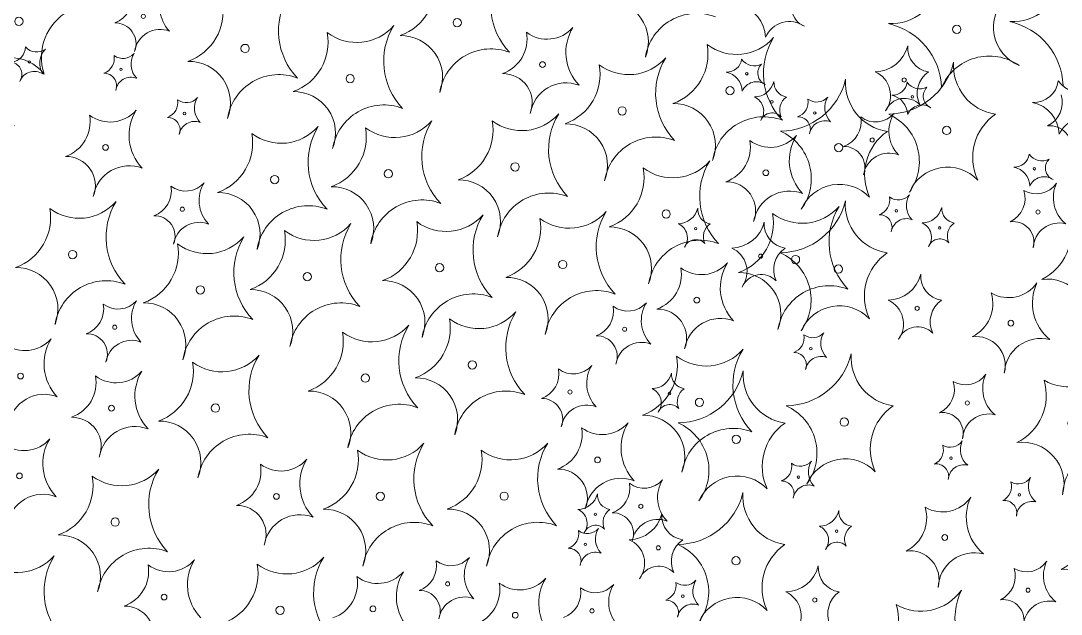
# Model space of a CAD drawing. Header units: metres. Extents: x 1769 to 3632, y 809 to 2652.
# Drawn here: x 2699.135 to 2699.856, y 1838.976 to 1839.388 of the extents above; entities that cross this region are included whole.
import ezdxf

# ---------------------------------------------------------------- set-up
doc = ezdxf.new("R2010")
doc.units = ezdxf.units.M
doc.header["$LTSCALE"] = 10
doc.layers.add('A-ANNO-NOTE', color=3, linetype='Continuous', lineweight=0)
for name, color, linetype in [('A-FLOR-LEVL', 2, 'Continuous'), ('A-WALL', 6, 'Continuous'), ('L-PLNT', 66, 'Continuous')]:
    doc.layers.add(name, color=color, linetype=linetype)

# ---------------------------------------------------------------- blocks, each defined once
blk = doc.blocks.new('A$Ca70b421f')
at = {"ltscale": 0.01}
blk.add_wipeout([(25.335992705057212, 0.1999995684902558), (25.337341833985644, 9.132957233148886e-06), (22.836832282128835, -0.016859222588250233), (22.65856574470358, -0.030129362054335473), (22.44123649741924, -0.05390202045748893), (22.251876896245307, -0.08149529170155034), (21.98499540786353, -0.13145637250104159), (21.76322777551548, -0.18305213203096038), (21.613656175418242, -0.22315317993814787), (21.43477350141498, -0.27687186484243753), (21.218578734528286, -0.35042444503149284), (20.997240922944798, -0.43589953303970574), (20.784504476644145, -0.5329691437742863), (20.638691573172608, -0.6083547051849791), (20.460235840387867, -0.7103061861577373), (20.180501531161013, -0.8936785308321191), (20.02624393205092, -1.0006722581153724), (19.9041193061924, -1.073461771501922), (19.74718289394807, -1.153374607651692), (19.60434174865709, -1.214062360396742), (19.484482499318727, -1.2568205790722633), (19.355846653577913, -1.2949519097706368), (19.25637542651857, -1.319155767424622), (19.106311342063233, -1.347299926515113), (19.032129199060265, -1.3575907113691663), (18.931253961414082, -1.3678151172968036), (18.78818768847756, -1.3749595671619623), (18.652996772267088, -1.3738397324555613), (18.540972393585054, -1.3671124101325418), (17.92549818391865, -1.2324249213407725), (17.847209898541507, -1.2030033677809335), (17.735537514889902, -1.169706403161662), (17.58123616473998, -1.116947062167064), (17.438526027399867, -1.0615072179233653), (17.318769048593822, -1.009831576595417), (17.217954645188286, -0.9625207161963232), (17.09933412669972, -0.902186314747377), (16.96676272356209, -0.828461645330103), (16.885199994493917, -0.7796171343829368), (16.790750140505327, -0.7195471388112669), (16.718203123839736, -0.6707235548912749), (16.65899933879467, -0.6290683315132952), (16.559722390315148, -0.555368639620287), (16.474057196319364, -0.4876613239115777), (16.383047599125366, -0.4112437174896151), (16.268686796510934, -0.3080926727102984), (16.189261500585094, -0.23134397209385327), (16.103500143102686, -0.14329206241136383), (16.051566349609708, -0.087131713463247), (15.997721985155733, -0.026459289680806464), (15.912334287570634, 0.07531904401871792), (15.851498097177718, 0.1524189289895208), (15.776126399902193, 0.2538934073992962), (15.733401722504764, 0.3146619518989233), (15.69712561697435, 0.36827745809353196), (15.511498908752513, 0.6814203917061388), (15.37167810510709, 0.9746061674711441), (16.179305403564605, 1.1672311173992966), (16.276659020400018, 0.39610349579151105), (16.338241092515723, 0.22908586976449818), (16.424797241213483, 0.04682407809277933), (16.484021972425424, -0.05672309844737988), (16.571989301752144, -0.1893613189492438), (16.65683452139914, -0.29950952198046643), (16.765898624425958, -0.4218166172729152), (16.932845239357437, -0.5794982842604011), (17.022593026298548, -0.6480644522740597), (17.12866165068818, -0.7222724162290284), (17.284406249878213, -0.5952474233450857), (17.350431594378247, -0.518426014752368), (17.489844910641377, -0.6505293962147096), (17.62241143506063, -0.7512585184086475), (17.73657700374438, -0.8225935199529655), (17.89117655237603, -0.9001990090600156), (18.021448100303896, -0.9507891516220628), (18.390895364284813, -0.9489057331963124), (18.451753308111954, -1.0356638655348736), (18.761863166608695, -1.0255086500617754), (19.052503325454335, -0.9613624263208624), (19.346444773625343, -0.8354890385821498), (19.525817601269413, -0.7214996815641541), (19.684195920824823, -0.5899878699982626), (19.76325925972304, -0.5050937413492349), (19.936142951149296, -0.3928011296292304), (20.199731679159676, -0.6381567453861141), (20.344456373784237, -0.5463082556844299), (20.470259307277928, -0.47293426555299156), (20.57693012182703, -0.41455852221171874), (20.696078235856167, -0.35357903001441926), (20.86065030528886, -0.2763383122817764), (20.945864348789105, -0.2412667029897957), (21.088606364999414, -0.1851983957727814), (21.186112023274188, -0.1493850243604058), (21.239804765412252, -0.13208773406070762), (21.298930995227447, -0.11076477586210665), (21.359306370375553, -0.09239028582820019), (21.42772031825586, -0.0695168275882736), (21.467347907243617, -0.05747236491075647), (21.51935461944057, -0.04212204845879519), (21.56908728194314, -0.029032205533807698), (21.613630471122505, -0.016597729068360323), (21.672649787777097, 0.0001460193092519546), (21.66964767228108, 0.20012348629631305), (21.944247540947526, 0.20075769037462443), (22.26831969213805, 0.20068510206111867), (22.6823950855055, 0.20059235409017617), (22.82276384123399, 0.22367180344565263), (22.904240493104062, 0.20054266335301563), (23.20442008009042, 0.20047542669010454), (23.83598995892406, 0.2004754265876656)], dxfattribs=at).dxf.layer = 'A-FLOR-LEVL'
blk = doc.blocks.new('A$C34752144')
at = {"layer": 'L-PLNT', "color": 205, "lineweight": 0}
for centre, radius in [((-0.008730890796869062, 0.3685365572509909), 0.0009429781895212337), ((0.2215753988280085, 0.3685365579494828), 0.0009429781895212337), ((0.3317768717101899, 0.3457452670611474), 0.0009429781895212337), ((-0.01697871159376518, 0.314888880458966), 0.001571630315868723), ((0.2181871649754612, 0.3148888799933047), 0.001571630315868723), ((0.08058582211879184, 0.2863432022736561), 0.003143260631737446), ((0.2284693955439252, 0.2558930900413543), 0.003143260631737446), ((0.3808209410685777, 0.2563496840180051), 0.001571630315868723), ((-0.01506351423495289, 0.1894804551266134), 0.001571630315868723), ((0.03995449747844759, 0.1910744674969465), 0.0009429781895212337), ((0.2201023627999348, 0.1894804530311376), 0.001571630315868723), ((-0.02172977849886593, 0.09899573028110353), 0.003143260631737446), ((0.1119397254656178, 0.06928468868136406), 0.0009429781895212337), ((-0.1140009351083791, 0.02138798753730953), 0.002200282442216212), ((-0.003516770666919911, -0.0001455901656299829), 0.003143260631737446), ((0.1907553921914769, -0.03251829044870647), 0.003143260631737446), ((0.2646192531092311, -0.08714717649831982), 0.003143260631737446), ((-0.1196274209351031, -0.1207285568166299), 0.002200282442216212), ((-0.00914325649409875, -0.1422621345197967), 0.003143260631737446), ((0.185128906364298, -0.1746348348028732), 0.003143260631737446), ((0.2589927672820522, -0.2292637208524866), 0.003143260631737446), ((0.1341375162455734, -0.2396224222229648), 0.003143260631737446), ((-0.1217362795841836, -0.3236335596761819), 0.002200282442216212), ((0.01186104352700568, -0.3283490164103569), 0.002200282442216212), ((-0.04994833085993378, -0.3480630205363013), 0.0009429781895212337), ((0.1542902621545181, -0.3431730948095719), 0.002200282442216212), ((0.2643355805166721, -0.348103607693929), 0.002200282442216212), ((0.3214834824361787, -0.3617056799625971), 0.0009429781895212337), ((-0.0530667680118313, -0.4318865824768636), 0.0009429781895212337), ((0.1588527851176877, -0.4372319446699748), 0.0009429781895212337), ((0.2815913512063162, -0.4500218236855744), 0.0009429781895212337)]:
    blk.add_circle(centre, radius, dxfattribs=at)
at = {"layer": 'L-PLNT', "color": 76, "lineweight": 0}
for centre, radius in [((0.09661099467484746, 0.3457452679922426), 0.0009429781895212337), ((0.3157516986880182, 0.2863432020408254), 0.003143260631737446), ((-0.006696481490962469, 0.2558930902739576), 0.003143260631737446), ((0.1201034721452743, 0.2131594365928322), 0.003143260631737446), ((0.3552693491797072, 0.2131594363602289), 0.003143260631737446), ((0.2835435410952414, 0.1936627191028037), 0.0009429781895212337), ((0.1210856854440863, 0.1274096888955683), 0.0009429781895212337), ((0.1647784993983805, 0.1296928946396747), 0.001571630315868723), ((0.3196657877410871, 0.127093214308843), 0.001571630315868723), ((0.233058113604784, 0.1185060266871005), 0.002200282442216212), ((0.06255196966185395, 0.1120068246964365), 0.002200282442216212), ((-0.122095613275178, 0.09422653354727117), 0.002200282442216212), ((-0.1909003392797786, 0.0618538330309093), 0.002200282442216212), ((-0.05746774538465615, 0.04602877097204328), 0.001571630315868723), ((0.1765896908468676, 0.04942506807856262), 0.003143260631737446), ((0.0457393119572771, 0.03894723462872207), 0.001571630315868723), ((0.09665483818344, -0.01430866192094982), 0.003143260631737446), ((-0.1907077799555736, -0.01896833605132997), 0.003143260631737446), ((-0.07940431637780421, -0.04971624934114516), 0.003143260631737446), ((0.041003954595908, -0.06893754797056317), 0.003143260631737446), ((-0.2258293943041281, -0.07729553118133481), 0.002200282442216212), ((0.1383261073292488, -0.09014990950208812), 0.003143260631737446), ((-0.1963342657822977, -0.1610848804054967), 0.003143260631737446), ((0.09102835235626117, -0.1564252062751166), 0.003143260631737446), ((0.2642433443206755, -0.1593557940893788), 0.002200282442216212), ((-0.08503080220498305, -0.1918327936953119), 0.003143260631737446), ((0.03537746876872916, -0.2110540923247299), 0.003143260631737446), ((-0.1645903030034788, -0.2241366118416863), 0.002200282442216212), ((-0.1227298534749934, -0.2668832463141371), 0.001571630315868723), ((-0.04388936623490736, -0.2764656893493793), 0.003143260631737446), ((0.04925459103606045, -0.2869067977726445), 0.001571630315868723), ((0.2029830395813406, -0.2936226587394231), 0.003143260631737446), ((0.3086221270918941, -0.296310871407286), 0.003143260631737446), ((0.1103063818891314, -0.3034220513789023), 0.001571630315868723), ((-0.005488956463068462, -0.3733426920543934), 0.001571630315868723), ((-0.09331092153524878, -0.3745982766413363), 0.001571630315868723), ((0.08518006635677011, -0.3788927174621222), 0.003143260631737446), ((0.2147280790691184, -0.3972217410032499), 0.003143260631737446), ((0.3220294987008856, -0.4099675622339873), 0.001571630315868723), ((0.06677711003294462, -0.4714305036191035), 0.0009429781895212337)]:
    blk.add_circle(centre, radius, dxfattribs=at)
at = {"layer": 'L-PLNT', "color": 205, "lineweight": 0}
for centre, radius, start, end in [((-0.02140120217518415, 0.3832436194115871), 0.01184940364570587, 253.185090455523, 355.1772764302806), ((0.004953227370151581, 0.3876168121987575), 0.01550629100254979, 200.2595069975382, 275.739266507192), ((0.2089050874492386, 0.3832436212742323), 0.01184940364570587, 253.185090455523, 355.1772764302806), ((0.2352595153647599, 0.3876168121987575), 0.01550629100254979, 200.2595069975382, 275.739266507192), ((-0.02554594968387391, 0.3624165006385738), 0.009511405361519735, 333.0474524959006, 85.67711668318381), ((0.009440818932489492, 0.3613893424101207), 0.01119115582536347, 105.2145232434672, 190.9943474992914), ((0.2047603399410036, 0.3624165006385738), 0.009511405361519735, 333.0474524959006, 85.67711668318381), ((0.2397471083240816, 0.3613893428755546), 0.01119115582536347, 105.2145232434672, 190.9943474992914), ((-0.00862836871192485, 0.349526583863053), 0.01203404231208524, 53.94111742234196, 134.5301244610602), ((0.2216779204463819, 0.3495265833971644), 0.01203404231208524, 53.94111742234196, 134.5301244610602), ((0.3191065594000975, 0.3604523296871776), 0.01184940364570587, 253.185090455523, 355.1772764302806), ((0.3454609887121478, 0.3648255203788722), 0.01550629100254979, 200.2595069975382, 275.739266507192), ((0.3149618116590318, 0.3396252123113754), 0.009511405361519735, 333.0474524959006, 85.67711668318381), ((0.3499485816719243, 0.3385980519867644), 0.01119115582536347, 105.2145232434672, 190.9943474992914), ((-0.03809589846650852, 0.3394006519683899), 0.01974900607617646, 253.185090455523, 355.1772764302806), ((0.005828149610806577, 0.3466893037420959), 0.02584381833758299, 200.2595069975382, 275.739266507192), ((0.1970699792668711, 0.3394006528997124), 0.01974900607617646, 253.185090455523, 355.1772764302806), ((0.2409940268785249, 0.346689303043604), 0.02584381833758299, 200.2595069975382, 275.739266507192), ((0.331879392862902, 0.3267352918101096), 0.01203404231208524, 53.94111742234196, 134.5301244610602), ((0.03835144883987596, 0.3353667466894876), 0.03949801215235291, 253.185090455523, 355.1772764302806), ((0.1261995459258287, 0.349944048141424), 0.05168763667516599, 200.2595069975382, 275.739266507192), ((-0.0450038104372652, 0.3046887862599306), 0.01585234226919956, 333.0474524959006, 85.67711668318381), ((0.01330747012389111, 0.3029768558790238), 0.01865192637560579, 105.2145232434672, 190.9943474992914), ((0.1901620663647918, 0.3046887862603853), 0.01585234226919956, 333.0474524959006, 85.67711668318381), ((0.2484733466935722, 0.3029768551807592), 0.01865192637560579, 105.2145232434672, 190.9943474992914), ((-0.01680784300560845, 0.2832055896160455), 0.02005673718680874, 53.94111742234196, 134.5301244610602), ((0.1862350215665174, 0.3049166353882811), 0.03949801215235291, 253.185090455523, 355.1772764302806), ((0.2183580354267178, 0.2832055891506116), 0.02005673718680874, 53.94111742234196, 134.5301244610602), ((0.2740831184200943, 0.3194939361419529), 0.05168763667516599, 200.2595069975382, 275.739266507192), ((0.02453562419941591, 0.2659430129447173), 0.03170468453839912, 333.0474524959006, 85.67711668318381), ((0.1411581864858817, 0.2625191538122635), 0.03730385275121157, 105.2145232434672, 190.9943474992914), ((0.3597037548952358, 0.2808614552948256), 0.01974900607617646, 253.185090455523, 355.1772764302806), ((0.4036278025059801, 0.2881501070683044), 0.02584381833758299, 200.2595069975382, 275.739266507192), ((0.08092756069345342, 0.222976620587815), 0.04011347437361747, 53.94111742234196, 134.5301244610602), ((0.1724191976240945, 0.2354929023422301), 0.03170468453839912, 333.0474524959006, 85.67711668318381), ((0.2890417603771311, 0.2320690432097763), 0.03730385275121157, 105.2145232434672, 190.9943474992914), ((0.3527958424579083, 0.2461495900520276), 0.01585234226919956, 333.0474524959006, 85.67711668318381), ((0.4111071230190646, 0.2444376610678773), 0.01865192637560579, 105.2145232434672, 190.9943474992914), ((0.3809918108217971, 0.2246663943392377), 0.02005673718680874, 53.94111742234196, 134.5301244610602), ((0.228811134816624, 0.1925265097524971), 0.04011347437361747, 53.94111742234196, 134.5301244610602), ((-0.03618070110724148, 0.2139922250064501), 0.01974900607617646, 253.185090455523, 355.1772764302806), ((0.00774334720290426, 0.221280875616003), 0.02584381833758299, 200.2595069975382, 275.739266507192), ((0.1989851766261381, 0.213992226403434), 0.01974900607617646, 253.185090455523, 355.1772764302806), ((0.242909224703908, 0.221280877944082), 0.02584381833758299, 200.2595069975382, 275.739266507192), ((0.02728418493552454, 0.2057815291918814), 0.01184940364570587, 253.185090455523, 355.1772764302806), ((0.05363861378282309, 0.2101547196507454), 0.01550629100254979, 200.2595069975382, 275.739266507192), ((0.01522266771598879, 0.1775684307795018), 0.01865192637560579, 105.2145232434672, 190.9943474992914), ((0.02313943766012017, 0.1849544094877729), 0.009511405361519735, 333.0474524959006, 85.67711668318381), ((0.05812620557799164, 0.1839272524230182), 0.01119115582536347, 105.2145232434672, 190.9943474992914), ((0.1920772632579428, 0.1792803590651602), 0.01585234226919956, 333.0474524959006, 85.67711668318381), ((0.2503885440523845, 0.1775684305466712), 0.01865192637560579, 105.2145232434672, 190.9943474992914), ((0.04005701863161448, 0.1720644931774586), 0.01203404231208524, 53.94111742234196, 134.5301244610602), ((-0.01489264541351076, 0.1577971638180315), 0.02005673718680874, 53.94111742234196, 134.5301244610602), ((0.2202732330183608, 0.1577971652150154), 0.02005673718680874, 53.94111742234196, 134.5301244610602), ((-0.0777799764186966, 0.1193959165830165), 0.03170468453839912, 274.3228833168162, 26.95254750409935), ((-0.02138804015703499, 0.1623623094055802), 0.04011347437361747, 225.4698755389398, 306.0588825962919), ((0.03884258563584808, 0.1228197778109461), 0.03730385275121157, 169.0056525268992, 254.7854767694104), ((-0.06396415270910438, 0.04997218470111875), 0.03949801215235291, 4.822723596296431, 106.8149095572375), ((0.02388394391118709, 0.03539488511160016), 0.05168763667516599, 84.26073352072606, 159.7404930149911), ((0.09512466494879845, 0.07540474622510374), 0.009511405361519735, 274.3228833168162, 26.95254750409935), ((0.1120422463859541, 0.08829466253496321), 0.01203404231208524, 225.4698755389398, 306.0588825962919), ((0.1301114344964844, 0.07643190422095358), 0.01119115582536347, 169.0056525268992, 254.7854767694104), ((0.09926941245703347, 0.05457762652099518), 0.01184940364570587, 4.822723596296431, 106.8149095572375), ((0.1256238417699933, 0.0502044353634119), 0.01550629100254979, 84.26073352072606, 159.7404930149911), ((-0.2241668617357391, 0.04758933419361711), 0.03730385275121157, 169.0056525268992, 254.7854767694104), ((-0.1532360748392421, 0.03566811978816986), 0.02219327917687938, 274.3228833168162, 26.95254750409935), ((-0.1137617183853763, 0.06574459443800151), 0.02807943206153224, 225.4698755389398, 306.0588825962919), ((-0.07160028116823014, 0.03806482185632376), 0.02611269692584809, 169.0056525268992, 254.7854767694104), ((-0.05956696765497327, 0.02025459916330874), 0.03170468453839912, 274.3228833168162, 26.95254750409935), ((-0.003175031161390507, 0.0632209915202111), 0.04011347437361747, 225.4698755389398, 306.0588825962919), ((0.05705559393345538, 0.02367846039123833), 0.03730385275121157, 169.0056525268992, 254.7854767694104), ((-0.2391255027619081, -0.03983555780723691), 0.05168763667516599, 84.26073352072606, 159.7404930149911), ((-0.1435649981726783, -0.01292849308811128), 0.02764860850664703, 4.822723596296431, 106.8149095572375), ((-0.08207132946790807, -0.02313260384835303), 0.03618134567261619, 84.26073352072606, 159.7404930149911), ((0.1347051942716462, -0.01211810065433383), 0.03170468453839912, 274.3228833168162, 26.95254750409935), ((0.191097130532853, 0.03084828960709274), 0.04011347437361747, 225.4698755389398, 306.0588825962919), ((0.2513277560933602, -0.008694241754710674), 0.03730385275121157, 169.0056525268992, 254.7854767694104), ((-0.04575114371300515, -0.04916913481429219), 0.03949801215235291, 4.822723596296431, 106.8149095572375), ((0.04209695337294761, -0.06374643300659955), 0.05168763667516599, 84.26073352072606, 159.7404930149911), ((0.1485210186801851, -0.08154183439910412), 0.03949801215235291, 4.822723596296431, 106.8149095572375), ((0.2363691153000218, -0.09611913515254855), 0.05168763667516599, 84.26073352072606, 159.7404930149911), ((0.2085690547246486, -0.06674698716960847), 0.03170468453839912, 274.3228833168162, 26.95254750409935), ((0.2649609912182314, -0.02378059481270611), 0.04011347437361747, 225.4698755389398, 306.0588825962919), ((-0.1588625606664209, -0.1064484245657695), 0.02219327917687938, 274.3228833168162, 26.95254750409935), ((-0.1193882042125551, -0.07637194991616525), 0.02807943206153224, 225.4698755389398, 306.0588825962919), ((-0.07722676699495423, -0.104051722497843), 0.02611269692584809, 169.0056525268992, 254.7854767694104), ((0.222384879132278, -0.1361707204487175), 0.03949801215235291, 4.822723596296431, 106.8149095572375), ((0.3102329759849454, -0.1507480207365006), 0.05168763667516599, 84.26073352072606, 159.7404930149911), ((-0.06519345348215211, -0.1218619451910854), 0.03170468453839912, 274.3228833168162, 26.95254750409935), ((-0.008801516988569347, -0.07889555283395566), 0.04011347437361747, 225.4698755389398, 306.0588825962919), ((0.05142910810627654, -0.1184380839629284), 0.03730385275121157, 169.0056525268992, 254.7854767694104), ((-0.1491914839998572, -0.155045037442278), 0.02764860850664703, 4.822723596296431, 106.8149095572375), ((-0.08769781529463216, -0.1652491482025198), 0.03618134567261619, 84.26073352072606, 159.7404930149911), ((0.1290787084449221, -0.1542346450085006), 0.03170468453839912, 274.3228833168162, 26.95254750409935), ((0.1854706447056742, -0.111268254747074), 0.04011347437361747, 225.4698755389398, 306.0588825962919), ((0.2457012702661814, -0.1508107861088774), 0.03730385275121157, 169.0056525268992, 254.7854767694104), ((-0.05137762954018399, -0.191285679168459), 0.03949801215235291, 4.822723596296431, 106.8149095572375), ((0.03647046754576877, -0.2058629773607663), 0.05168763667516599, 84.26073352072606, 159.7404930149911), ((0.1428945328530062, -0.2236583787532709), 0.03949801215235291, 4.822723596296431, 106.8149095572375), ((0.230742629472843, -0.2382356795067153), 0.05168763667516599, 84.26073352072606, 159.7404930149911), ((0.2029425688974698, -0.2088635315235479), 0.03170468453839912, 274.3228833168162, 26.95254750409935), ((0.2593345053910525, -0.1658971391666455), 0.04011347437361747, 225.4698755389398, 306.0588825962919), ((0.07808731832619742, -0.2192222324285922), 0.03170468453839912, 274.3228833168162, 26.95254750409935), ((0.1344792545874043, -0.1762558421669382), 0.04011347437361747, 225.4698755389398, 306.0588825962919), ((0.3195651309515597, -0.2054396723913214), 0.03730385275121157, 169.0056525268992, 254.7854767694104), ((0.1947098801479115, -0.215798373528969), 0.03730385275121157, 169.0056525268992, 254.7854767694104), ((0.2167583933050992, -0.2782872648028842), 0.03949801215235291, 4.822723596296431, 106.8149095572375), ((0.3046064901582213, -0.29286456509044), 0.05168763667516599, 84.26073352072606, 159.7404930149911), ((0.09190314273428157, -0.2886459661733625), 0.03949801215235291, 4.822723596296431, 106.8149095572375), ((0.1797512393550278, -0.3032232669268069), 0.05168763667516599, 84.26073352072606, 159.7404930149911), ((-0.1214970628611809, -0.2792769527754899), 0.02807943206153224, 225.4698755389398, 306.0588825962919), ((-0.07933562564403474, -0.306956725357395), 0.02611269692584809, 169.0056525268992, 254.7854767694104), ((-0.02737409620385733, -0.3140688841594965), 0.02219327917687938, 274.3228833168162, 26.95254750409935), ((0.01210026025000843, -0.2839924095098922), 0.02807943206153224, 225.4698755389398, 306.0588825962919), ((0.05426169746760934, -0.31167218209157), 0.02611269692584809, 169.0056525268992, 254.7854767694104), ((0.1150551224236551, -0.3288929625587116), 0.02219327917687938, 274.3228833168162, 26.95254750409935), ((0.1545294788775209, -0.2988164879088799), 0.02807943206153224, 225.4698755389398, 306.0588825962919), ((0.1966909160951218, -0.3264962604907851), 0.02611269692584809, 169.0056525268992, 254.7854767694104), ((0.225100440785809, -0.3338234754430687), 0.02219327917687938, 274.3228833168162, 26.95254750409935), ((0.2645747972396748, -0.303747000793237), 0.02807943206153224, 225.4698755389398, 306.0588825962919), ((-0.08980667394371267, -0.3681541510620718), 0.03618134567261619, 84.26073352072606, 159.7404930149911), ((0.306736234456821, -0.3314267733749148), 0.02611269692584809, 169.0056525268992, 254.7854767694104), ((-0.06676339067780646, -0.3419429639238842), 0.009511405361519735, 274.3228833168162, 26.95254750409935), ((-0.04984580924065085, -0.3290530469153055), 0.01203404231208524, 225.4698755389398, 306.0588825962919), ((-0.03177662159578176, -0.3409158070921876), 0.01119115582536347, 169.0056525268992, 254.7854767694104), ((-0.01770301953683884, -0.362665497036005), 0.02764860850664703, 4.822723596296431, 106.8149095572375), ((0.04379064916747666, -0.3728696077962468), 0.03618134567261619, 84.26073352072606, 159.7404930149911), ((-0.06261864270345541, -0.3627700836279928), 0.01184940364570587, 4.822723596296431, 106.8149095572375), ((-0.03626421315902917, -0.367143275484068), 0.01550629100254979, 84.26073352072606, 159.7404930149911), ((0.1247261990906736, -0.3774895754352201), 0.02764860850664703, 4.822723596296431, 106.8149095572375), ((0.1862198677949891, -0.3876936861954619), 0.03618134567261619, 84.26073352072606, 159.7404930149911), ((0.2347715174523728, -0.3824200883193498), 0.02764860850664703, 4.822723596296431, 106.8149095572375), ((0.3046684237820045, -0.3555856221860267), 0.009511405361519735, 274.3228833168162, 26.95254750409935), ((0.3215860040550069, -0.3426957049446173), 0.01203404231208524, 225.4698755389398, 306.0588825962919), ((0.3396551917003308, -0.3545584644227802), 0.01119115582536347, 169.0056525268992, 254.7854767694104), ((0.2962651861575978, -0.3926241990795916), 0.03618134567261619, 84.26073352072606, 159.7404930149911), ((0.3088131701265411, -0.3764127425888546), 0.01184940364570587, 4.822723596296431, 106.8149095572375), ((0.3351675999047075, -0.3807859337462105), 0.01550629100254979, 84.26073352072606, 159.7404930149911), ((-0.06988182783015873, -0.4257665258642191), 0.009511405361519735, 274.3228833168162, 26.95254750409935), ((-0.05296424639300312, -0.4128766088556404), 0.01203404231208524, 225.4698755389398, 306.0588825962919), ((-0.03489505874813403, -0.4247393690327499), 0.01119115582536347, 169.0056525268992, 254.7854767694104), ((0.1420377252993603, -0.4311118880575577), 0.009511405361519735, 274.3228833168162, 26.95254750409935), ((0.1589553067365159, -0.4182219710487516), 0.01203404231208524, 225.4698755389398, 306.0588825962919), ((-0.06573707985626243, -0.4465936455683277), 0.01184940364570587, 4.822723596296431, 106.8149095572375), ((0.177024494381385, -0.4300847312260885), 0.01119115582536347, 169.0056525268992, 254.7854767694104), ((-0.03938265031138144, -0.4509668374246303), 0.01550629100254979, 84.26073352072606, 159.7404930149911), ((0.1461824732737114, -0.4519390077616663), 0.01184940364570587, 4.822723596296431, 106.8149095572375), ((0.1725369028185924, -0.4563121996177415), 0.01550629100254979, 84.26073352072606, 159.7404930149911), ((0.2647762923193113, -0.4439017663748928), 0.009511405361519735, 274.3228833168162, 26.95254750409935), ((0.2816938732908056, -0.4310118489006527), 0.01203404231208524, 225.4698755389398, 306.0588825962919), ((0.2997630604700134, -0.4428746086118736), 0.01119115582536347, 169.0056525268992, 254.7854767694104), ((0.2689210400608317, -0.464728886311832), 0.01184940364570587, 4.822723596296431, 106.8149095572375), ((0.2952754689072208, -0.4691020760724314), 0.01550629100254979, 84.26073352072606, 159.7404930149911)]:
    blk.add_arc(centre, radius, start, end, dxfattribs=at)
at = {"layer": 'L-PLNT', "color": 76, "lineweight": 0}
for centre, radius, start, end in [((0.08394068166717261, 0.3604523299200082), 0.01184940364570587, 253.185090455523, 355.1772764302806), ((0.1102951114444295, 0.3648255203786448), 0.01550629100254979, 200.2595069975382, 275.739266507192), ((0.07979593532218132, 0.3396252113798255), 0.009511405361519735, 333.0474524959006, 85.67711668318381), ((0.1147827034728834, 0.3385980517541611), 0.01119115582536347, 105.2145232434672, 190.9943474992914), ((0.09671351582801435, 0.3267352911116177), 0.01203404231208524, 53.94111742234196, 134.5301244610602), ((0.2735173254091023, 0.3353667471551489), 0.03949801215235291, 253.185090455523, 355.1772764302806), ((0.3613654217965632, 0.3499440460459482), 0.05168763667516599, 200.2595069975382, 275.739266507192), ((-0.04893085523599439, 0.3049166358543971), 0.03949801215235291, 253.185090455523, 355.1772764302806), ((0.03891724185041312, 0.3194939366076142), 0.05168763667516599, 200.2595069975382, 275.739266507192), ((0.2597015014666795, 0.2659430143417012), 0.03170468453839912, 333.0474524959006, 85.67711668318381), ((0.3763240628227322, 0.2625191533468296), 0.03730385275121157, 105.2145232434672, 190.9943474992914), ((-0.06274667871230122, 0.2354929021096268), 0.03170468453839912, 333.0474524959006, 85.67711668318381), ((0.05387588287658218, 0.2320690432097763), 0.03730385275121157, 105.2145232434672, 190.9943474992914), ((0.3160934386592089, 0.2229766208206456), 0.04011347437361747, 53.94111742234196, 134.5301244610602), ((0.07786909863307301, 0.2621829805430025), 0.03949801215235291, 253.185090455523, 355.1772764302806), ((0.1657171954866499, 0.2767602810636163), 0.05168763667516599, 200.2595069975382, 275.739266507192), ((0.3130349759007913, 0.2621829810086638), 0.03949801215235291, 253.185090455523, 355.1772764302806), ((0.4008830727539134, 0.2767602810636163), 0.05168763667516599, 200.2595069975382, 275.739266507192), ((-0.006354742683924997, 0.1925265111497083), 0.04011347437361747, 53.94111742234196, 134.5301244610602), ((0.06405327469110489, 0.1927592470310628), 0.03170468453839912, 333.0474524959006, 85.67711668318381), ((0.1806758367451948, 0.1893353888299316), 0.03730385275121157, 105.2145232434672, 190.9943474992914), ((0.2992191519579137, 0.1927592481952161), 0.03170468453839912, 333.0474524959006, 85.67711668318381), ((0.4158417142457438, 0.1893353881314397), 0.03730385275121157, 105.2145232434672, 190.9943474992914), ((0.2708732285527731, 0.2083697789350936), 0.01184940364570587, 253.185090455523, 355.1772764302806), ((0.2972276580981088, 0.2127429726533592), 0.01550629100254979, 200.2595069975382, 275.739266507192), ((0.120445210951857, 0.1497928567696363), 0.04011347437361747, 53.94111742234196, 134.5301244610602), ((0.2667284812773687, 0.187542662024498), 0.009511405361519735, 333.0474524959006, 85.67711668318381), ((0.301715250592224, 0.1865155047271401), 0.01119115582536347, 105.2145232434672, 190.9943474992914), ((0.3556110886852366, 0.149792856303975), 0.04011347437361747, 53.94111742234196, 134.5301244610602), ((0.2836460631801856, 0.1746527433861047), 0.01203404231208524, 53.94111742234196, 134.5301244610602), ((0.136753401020087, 0.1398929902352393), 0.01585234226919956, 274.3228833168162, 26.95254750409935), ((0.1649493686850292, 0.1613761854823679), 0.02005673718680874, 225.4698755389398, 306.0588825962919), ((0.1950646818145287, 0.1416049187539556), 0.01865192637560579, 169.0056525268992, 254.7854767694104), ((0.1938229745715034, 0.1327861598692834), 0.02219327917687938, 274.3228833168162, 26.95254750409935), ((0.2332973307929933, 0.1628626345193425), 0.02807943206153224, 225.4698755389398, 306.0588825962919), ((0.2916406886652112, 0.1372933073434979), 0.01585234226919956, 274.3228833168162, 26.95254750409935), ((0.3198366570281905, 0.1587765030562878), 0.02005673718680874, 225.4698755389398, 306.0588825962919), ((0.3499519694591982, 0.1390052379574627), 0.01865192637560579, 169.0056525268992, 254.7854767694104), ((0.02331683202601198, 0.1262869567142388), 0.02219327917687938, 274.3228833168162, 26.95254750409935), ((0.06279118731526978, 0.1563634308986366), 0.02807943206153224, 225.4698755389398, 306.0588825962919), ((0.1042706267903668, 0.1335297455082127), 0.009511405361519735, 274.3228833168162, 26.95254750409935), ((0.1211882070633692, 0.1464196622835061), 0.01203404231208524, 225.4698755389398, 306.0588825962919), ((0.1392573954067302, 0.1345569032710046), 0.01119115582536347, 169.0056525268992, 254.7854767694104), ((0.27545876800923, 0.13518286193721), 0.02611269692584809, 169.0056525268992, 254.7854767694104), ((0.3697349627032054, 0.1346936267800629), 0.01585234226919956, 274.3228833168162, 26.95254750409935), ((0.3979309312994701, 0.1561768238898367), 0.02005673718680874, 225.4698755389398, 306.0588825962919), ((0.1049526256970239, 0.1286836587823927), 0.02611269692584809, 169.0056525268992, 254.7854767694104), ((0.1084153736005646, 0.1127026265021414), 0.01184940364570587, 4.822723596296431, 106.8149095572375), ((0.134769802912615, 0.1083294351119548), 0.01550629100254979, 84.26073352072606, 159.7404930149911), ((0.1436613132241291, 0.1051811238285154), 0.01974900607617646, 4.822723596296431, 106.8149095572375), ((0.1875853608362377, 0.09789247345202057), 0.02584381833758299, 84.26073352072606, 159.7404930149911), ((0.2985486006359679, 0.1025814404711127), 0.01974900607617646, 4.822723596296431, 106.8149095572375), ((0.3424726491789443, 0.09529279125854373), 0.02584381833758299, 84.26073352072606, 159.7404930149911), ((-0.07969495863699194, 0.1109033667016774), 0.02611269692584809, 169.0056525268992, 254.7854767694104), ((0.2034940519365591, 0.08418954652734101), 0.02764860850664703, 4.822723596296431, 106.8149095572375), ((0.03298790846019983, 0.07769034267403185), 0.02764860850664703, 4.822723596296431, 106.8149095572375), ((0.09448157693213943, 0.06748623307794333), 0.03618134567261619, 84.26073352072606, 159.7404930149911), ((0.2649877197104615, 0.07398543832823634), 0.03618134567261619, 84.26073352072606, 159.7404930149911), ((0.2439832454542739, 0.0930931146722287), 0.03170468453839912, 274.3228833168162, 26.95254750409935), ((0.3003751817154807, 0.1360595070291311), 0.04011347437361747, 225.4698755389398, 306.0588825962919), ((-0.1516596749429482, 0.05991005222290369), 0.02764860850664703, 4.822723596296431, 106.8149095572375), ((-0.1484996841759312, 0.07853066618554294), 0.02611269692584809, 169.0056525268992, 254.7854767694104), ((-0.09016600670338448, 0.04970594239421189), 0.03618134567261619, 84.26073352072606, 159.7404930149911), ((0.1205394938579047, 0.06982525810622064), 0.03170468453839912, 274.3228833168162, 26.95254750409935), ((0.1769314301195664, 0.1127916518601069), 0.04011347437361747, 225.4698755389398, 306.0588825962919), ((0.2371620552144122, 0.0732491195667535), 0.03730385275121157, 169.0056525268992, 254.7854767694104), ((-0.0854928449266481, 0.05622886517107872), 0.01585234226919956, 274.3228833168162, 26.95254750409935), ((-0.05729687702887531, 0.0777120622806251), 0.02005673718680874, 225.4698755389398, 306.0588825962919), ((-0.02718156413266115, 0.05794079601764679), 0.01865192637560579, 169.0056525268992, 254.7854767694104), ((0.01771421334660772, 0.04914732952624945), 0.01585234226919956, 274.3228833168162, 26.95254750409935), ((0.04591018147721115, 0.0706305259373039), 0.02005673718680874, 225.4698755389398, 306.0588825962919), ((-0.2204644009475487, 0.02753735217265785), 0.02764860850664703, 4.822723596296431, 106.8149095572375), ((-0.1589707331736463, 0.0173332414124161), 0.03618134567261619, 84.26073352072606, 159.7404930149911), ((0.07602549483954135, 0.05085925897606103), 0.01865192637560579, 169.0056525268992, 254.7854767694104), ((-0.07858493295589142, 0.02151700016111135), 0.01974900607617646, 4.822723596296431, 106.8149095572375), ((-0.03466088417962965, 0.0142283502502778), 0.02584381833758299, 84.26073352072606, 159.7404930149911), ((0.1343553168694598, 0.0004015252927729307), 0.03949801215235291, 4.822723596296431, 106.8149095572375), ((0.02462212531781915, 0.01443546311929822), 0.01974900607617646, 4.822723596296431, 106.8149095572375), ((0.06854617432645682, 0.007146813673898578), 0.02584381833758299, 84.26073352072606, 159.7404930149911), ((0.2222034148867351, -0.01417577569350215), 0.05168763667516599, 84.26073352072606, 159.7404930149911), ((0.04060464026360933, 0.006091527873650193), 0.03170468453839912, 274.3228833168162, 26.95254750409935), ((0.09699657722330812, 0.04905791906639934), 0.04011347437361747, 225.4698755389398, 306.0588825962919), ((0.157227202318154, 0.00951538817025721), 0.03730385275121157, 169.0056525268992, 254.7854767694104), ((-0.2467579774092883, 0.001431852579116821), 0.03170468453839912, 274.3228833168162, 26.95254750409935), ((-0.1903660406833296, 0.0443982451690772), 0.04011347437361747, 225.4698755389398, 306.0588825962919), ((-0.1301354153547436, 0.004855713108554482), 0.03730385275121157, 169.0056525268992, 254.7854767694104), ((-0.1354545131330269, -0.02931605884805322), 0.03170468453839912, 274.3228833168162, 26.95254750409935), ((-0.07906257640615877, 0.01365033211163791), 0.04011347437361747, 225.4698755389398, 306.0588825962919), ((-0.01883195107848223, -0.02589219971559942), 0.03730385275121157, 169.0056525268992, 254.7854767694104), ((-0.2329421532344895, -0.0679918818641454), 0.03949801215235291, 4.822723596296431, 106.8149095572375), ((-0.1450940561485368, -0.0825691802892834), 0.05168763667516599, 84.26073352072606, 159.7404930149911), ((0.05442046467169348, -0.06333220517262816), 0.03949801215235291, 4.822723596296431, 106.8149095572375), ((0.1422685608267784, -0.07790950615867587), 0.05168763667516599, 84.26073352072606, 159.7404930149911), ((-0.01504624309063729, -0.04853735817619054), 0.03170468453839912, 274.3228833168162, 26.95254750409935), ((0.04134569363623086, -0.005570965819060802), 0.04011347437361747, 225.4698755389398, 306.0588825962919), ((0.1015763189639074, -0.0451134976465255), 0.03730385275121157, 169.0056525268992, 254.7854767694104), ((-0.2650645324056313, -0.06301540009440032), 0.02219327917687938, 274.3228833168162, 26.95254750409935), ((-0.2255901764174268, -0.03293892451324609), 0.02807943206153224, 225.4698755389398, 306.0588825962919), ((-0.1834287392007354, -0.06061869802647379), 0.02611269692584809, 169.0056525268992, 254.7854767694104), ((-0.1216386896562653, -0.09873979282542678), 0.03949801215235291, 4.822723596296431, 106.8149095572375), ((-0.03379059257031258, -0.1133170942775905), 0.05168763667516599, 84.26073352072606, 159.7404930149911), ((0.08227590940941809, -0.06974972087164133), 0.03170468453839912, 274.3228833168162, 26.95254750409935), ((0.1386678463691169, -0.02678332991149546), 0.04011347437361747, 225.4698755389398, 306.0588825962919), ((0.1988984723948306, -0.0663258626705101), 0.03730385275121157, 169.0056525268992, 254.7854767694104), ((-0.00123041891538378, -0.1179610923863947), 0.03949801215235291, 4.822723596296431, 106.8149095572375), ((-0.1938997881979958, -0.121816122799828), 0.03618134567261619, 84.26073352072606, 159.7404930149911), ((0.08661767770490769, -0.1325383912769666), 0.05168763667516599, 84.26073352072606, 159.7404930149911), ((0.0960917335846716, -0.1391734536853164), 0.03949801215235291, 4.822723596296431, 106.8149095572375), ((0.1839398302054178, -0.1537507542057028), 0.05168763667516599, 84.26073352072606, 159.7404930149911), ((-0.1959925265105085, -0.09771829918508956), 0.04011347437361747, 225.4698755389398, 306.0588825962919), ((0.03497815443688523, -0.1360250164805166), 0.03170468453839912, 274.3228833168162, 26.95254750409935), ((0.09137009139658403, -0.09305862528776743), 0.04011347437361747, 225.4698755389398, 306.0588825962919), ((0.1516007164909752, -0.1326011561839096), 0.03730385275121157, 169.0056525268992, 254.7854767694104), ((-0.1357619011819224, -0.1372608312456123), 0.03730385275121157, 169.0056525268992, 254.7854767694104), ((0.2250082062187175, -0.1450756630026717), 0.02219327917687938, 274.3228833168162, 26.95254750409935), ((0.2644825622073768, -0.1149991874215175), 0.02807943206153224, 225.4698755389398, 306.0588825962919), ((0.3066439994245229, -0.1426789609347452), 0.02611269692584809, 169.0056525268992, 254.7854767694104), ((-0.1410809989602058, -0.17143260320222), 0.03170468453839912, 274.3228833168162, 26.95254750409935), ((-0.08468906223333761, -0.1284662122425289), 0.04011347437361747, 225.4698755389398, 306.0588825962919), ((-0.02445843690520633, -0.1680087440695388), 0.03730385275121157, 169.0056525268992, 254.7854767694104), ((0.04879397884451464, -0.2054487495267949), 0.03949801215235291, 4.822723596296431, 106.8149095572375), ((0.2346792826529054, -0.1936722749476303), 0.02764860850664703, 4.822723596296431, 106.8149095572375), ((-0.1507205419757156, -0.2246857246434502), 0.05168763667516599, 84.26073352072606, 159.7404930149911), ((0.1366420749995996, -0.2200260505128426), 0.05168763667516599, 84.26073352072606, 159.7404930149911), ((0.2961729504268078, -0.203876385707872), 0.03618134567261619, 84.26073352072606, 159.7404930149911), ((-0.02067272891781613, -0.1906539025301299), 0.03170468453839912, 274.3228833168162, 26.95254750409935), ((0.03571920780905202, -0.1476875101732276), 0.04011347437361747, 225.4698755389398, 306.0588825962919), ((0.09594983313672856, -0.1872300420004649), 0.03730385275121157, 169.0056525268992, 254.7854767694104), ((0.3010904927223237, -0.1957121296368314), 0.03170468453839912, 274.3228833168162, 26.95254750409935), ((-0.1643510851167775, -0.1797800051735976), 0.02807943206153224, 225.4698755389398, 306.0588825962919), ((-0.1221896478996314, -0.2074597786870527), 0.02611269692584809, 169.0056525268992, 254.7854767694104), ((-0.1272651754834442, -0.2408563371795935), 0.03949801215235291, 4.822723596296431, 106.8149095572375), ((-0.03941707839749142, -0.2554336386317573), 0.05168763667516599, 84.26073352072606, 159.7404930149911), ((-0.00685690474256262, -0.2600776367403341), 0.03949801215235291, 4.822723596296431, 106.8149095572375), ((0.08099119187772885, -0.2746549356311334), 0.05168763667516599, 84.26073352072606, 159.7404930149911), ((0.3149063168975772, -0.2651358622174484), 0.03949801215235291, 4.822723596296431, 106.8149095572375), ((-0.1326606968978012, -0.2686572034604069), 0.03618134567261619, 84.26073352072606, 159.7404930149911), ((-0.09993956415428329, -0.2560655007187052), 0.03170468453839912, 274.3228833168162, 26.95254750409935), ((-0.04354762719503924, -0.2130991097587867), 0.04011347437361747, 225.4698755389398, 306.0588825962919), ((-0.1507549530169854, -0.2566831521151016), 0.01585234226919956, 274.3228833168162, 26.95254750409935), ((-0.1225589851192126, -0.2351999550053279), 0.02005673718680874, 225.4698755389398, 306.0588825962919), ((-0.09244367222299843, -0.2549712212683062), 0.01865192637560579, 169.0056525268992, 254.7854767694104), ((0.01668299883112923, -0.2526416425180287), 0.03730385275121157, 169.0056525268992, 254.7854767694104), ((0.1469328428252084, -0.2732224689450504), 0.03170468453839912, 274.3228833168162, 26.95254750409935), ((0.2033247795520765, -0.2302560770540367), 0.04011347437361747, 225.4698755389398, 306.0588825962919), ((0.2635554044145465, -0.2697986093469353), 0.03730385275121157, 169.0056525268992, 254.7854767694104), ((0.2525719303357619, -0.2759106816126859), 0.03170468453839912, 274.3228833168162, 26.95254750409935), ((0.30896386706263, -0.2329442897214449), 0.04011347437361747, 225.4698755389398, 306.0588825962919), ((0.3691944919251, -0.2724868220143435), 0.03730385275121157, 169.0056525268992, 254.7854767694104), ((-0.1438470410462287, -0.2913950171248416), 0.01974900607617646, 4.822723596296431, 106.8149095572375), ((-0.09992299226996693, -0.2986836670361299), 0.02584381833758299, 84.26073352072606, 159.7404930149911), ((0.0212294914940685, -0.2767067035738364), 0.01585234226919956, 274.3228833168162, 26.95254750409935), ((0.04942545939138654, -0.2552235064638353), 0.02005673718680874, 225.4698755389398, 306.0588825962919), ((0.07954077228805545, -0.274994772727041), 0.01865192637560579, 169.0056525268992, 254.7854767694104), ((-0.08612373997948453, -0.3254892335326076), 0.03949801215235291, 4.822723596296431, 106.8149095572375), ((0.001724356641261693, -0.3400665340527667), 0.05168763667516599, 84.26073352072606, 159.7404930149911), ((0.02813740346482518, -0.311418568583349), 0.01974900607617646, 4.822723596296431, 106.8149095572375), ((0.0822812823471395, -0.2932219571800943), 0.01585234226919956, 274.3228833168162, 26.95254750409935), ((0.1104772502444575, -0.2717387600703205), 0.02005673718680874, 225.4698755389398, 306.0588825962919), ((0.1405925631411264, -0.2915100263332988), 0.01865192637560579, 169.0056525268992, 254.7854767694104), ((0.07206145224108695, -0.3187072184946373), 0.02584381833758299, 84.26073352072606, 159.7404930149911), ((0.08918919431789618, -0.3279338221898342), 0.01974900607617646, 4.822723596296431, 106.8149095572375), ((0.1607486670004619, -0.3426462015256675), 0.03949801215235291, 4.822723596296431, 106.8149095572375), ((0.2485967638540387, -0.3572235027447732), 0.05168763667516599, 84.26073352072606, 159.7404930149911), ((0.2663877545110154, -0.3453344141930756), 0.03949801215235291, 4.822723596296431, 106.8149095572375), ((0.3542358513645922, -0.3599117154121814), 0.05168763667516599, 84.26073352072606, 159.7404930149911), ((0.133113243094158, -0.3352224721008952), 0.02584381833758299, 84.26073352072606, 159.7404930149911), ((0.0291298696006379, -0.3584925276672948), 0.03170468453839912, 274.3228833168162, 26.95254750409935), ((0.08552180632750606, -0.3155261357762811), 0.04011347437361747, 225.4698755389398, 306.0588825962919), ((0.1457524311899761, -0.3550686680691797), 0.03730385275121157, 169.0056525268992, 254.7854767694104), ((-0.03351405600551516, -0.3631425978555853), 0.01585234226919956, 274.3228833168162, 26.95254750409935), ((-0.005318088107742369, -0.3416594007455842), 0.02005673718680874, 225.4698755389398, 306.0588825962919), ((-0.09314005317946794, -0.3429149853327544), 0.02005673718680874, 225.4698755389398, 306.0588825962919), ((-0.06302474028325378, -0.3626862515957328), 0.01865192637560579, 169.0056525268992, 254.7854767694104), ((0.02479722478892654, -0.3614306670087899), 0.01865192637560579, 169.0056525268992, 254.7854767694104), ((0.1586778823134409, -0.3768215512086499), 0.03170468453839912, 274.3228833168162, 26.95254750409935), ((0.2150698190403091, -0.3338551593176362), 0.04011347437361747, 225.4698755389398, 306.0588825962919), ((0.2753004439027791, -0.3733976916105348), 0.03730385275121157, 169.0056525268992, 254.7854767694104), ((-0.02660614403430372, -0.397854462865098), 0.01974900607617646, 4.822723596296431, 106.8149095572375), ((0.0173179047415033, -0.4051431127763863), 0.02584381833758299, 84.26073352072606, 159.7404930149911), ((-0.07050406033022227, -0.4063986973631017), 0.02584381833758299, 84.26073352072606, 159.7404930149911), ((0.04294569377589141, -0.4279162602479119), 0.03949801215235291, 4.822723596296431, 106.8149095572375), ((0.1307937906294683, -0.4424935614670176), 0.05168763667516599, 84.26073352072606, 159.7404930149911), ((0.2940044000902162, -0.3997674673369147), 0.01585234226919956, 274.3228833168162, 26.95254750409935), ((0.3222003686864809, -0.3782842699940829), 0.02005673718680874, 225.4698755389398, 306.0588825962919), ((0.3523156811174886, -0.3980555362570612), 0.01865192637560579, 169.0056525268992, 254.7854767694104), ((0.1724937064886944, -0.446245283789267), 0.03949801215235291, 4.822723596296431, 106.8149095572375), ((0.2603418033418166, -0.4608225850083727), 0.05168763667516599, 84.26073352072606, 159.7404930149911), ((0.3009123132255809, -0.4344793342090725), 0.01974900607617646, 4.822723596296431, 106.8149095572375), ((0.344836360604404, -0.4417679836546995), 0.02584381833758299, 84.26073352072606, 159.7404930149911), ((0.04996205044699309, -0.4653104460751365), 0.009511405361519735, 274.3228833168162, 26.95254750409935), ((0.0668796316508633, -0.4524205286008964), 0.01203404231208524, 225.4698755389398, 306.0588825962919), ((0.08494881929573239, -0.4642832885451753), 0.01119115582536347, 169.0056525268992, 254.7854767694104), ((0.0541067979552281, -0.4861375648481499), 0.01184940364570587, 4.822723596296431, 106.8149095572375), ((0.08046122633641062, -0.4905107567039977), 0.01550629100254979, 84.26073352072606, 159.7404930149911)]:
    blk.add_arc(centre, radius, start, end, dxfattribs=at)
blk = doc.blocks.new('A$Cb2183991')
at = {"layer": 'L-PLNT', "color": 205, "lineweight": 0}
for centre, radius in [((0.534202374241886, 0.8225960356480755), 0.0008599961088433652), ((0.3290776627773084, 0.7774255201336473), 0.0008599961088433652), ((0.4247493058701366, 0.721737043951407), 0.002866653696144551)]:
    blk.add_circle(centre, radius, dxfattribs=at)
at = {"layer": 'L-PLNT', "color": 76, "lineweight": 0}
blk.add_circle((0.4273716268053249, 0.7777871714390585), 0.0008599961088433652, dxfattribs=at)
at = {"layer": 'L-PLNT', "color": 205, "lineweight": 0}
for centre, radius, start, end in [((0.5200328976038691, 0.8332099777951498), 0.01080665612488376, 265.6039856940588, 7.596171668815368), ((0.5426480209175679, 0.8422739621491928), 0.01414173739432541, 212.6784022360629, 288.1581617457182), ((0.5204262069905781, 0.813847165341258), 0.008674401689705999, 345.4663477344448, 98.09601192169939), ((0.5517889979560096, 0.8197943537772971), 0.01020633411273148, 117.6334184819973, 203.4132427378235), ((0.5380221572681876, 0.8056847103009659), 0.01097504658862174, 66.36001266087467, 146.9490196995995), ((0.5180908590364197, 0.7918395306853654), 0.01801109354147293, 265.6039856940588, 7.596171668815368), ((0.5557827324669233, 0.8069461702441458), 0.02356956232387569, 212.6784022360629, 288.1581617457182), ((0.3149081863680294, 0.7880394612438977), 0.01080665612488376, 265.6039856940588, 7.596171668815368), ((0.3375233107681197, 0.7971034475767738), 0.01414173739432541, 212.6784022360629, 288.1581617457182), ((0.3466642866533221, 0.7746238385161632), 0.01020633411273148, 117.6334184819973, 203.4132427378235), ((0.3153014953891216, 0.7686766504491516), 0.008674401689705999, 345.4663477344448, 98.09601192169939), ((0.5187463741217471, 0.759568177487381), 0.01445733614951, 345.4663477344448, 98.09601192169939), ((0.3328974459909659, 0.7605141959152206), 0.01097504658862174, 66.36001266087467, 146.9490196995995), ((0.3775177152811011, 0.7571168507126913), 0.03602218708294586, 265.6039856940588, 7.596171668815368), ((0.452901463573653, 0.7873301312324656), 0.04713912464775138, 212.6784022360629, 288.1581617457182), ((0.3086379045162175, 0.7457158925049043), 0.01801109354147293, 265.6039856940588, 7.596171668815368), ((0.3463297780417633, 0.7608225336066425), 0.02356956232387569, 212.6784022360629, 288.1581617457182), ((0.3615647386072851, 0.7233565203391663), 0.01701055685455248, 117.6334184819973, 203.4132427378235), ((0.4833713840152996, 0.7123981058502977), 0.03402111370910496, 117.6334184819973, 203.4132427378235), ((0.3788287465804387, 0.6925741441300488), 0.02891467229902, 345.4663477344448, 98.09601192169939), ((0.3386200042195924, 0.699840447464112), 0.01829174431436957, 66.36001266087467, 146.9490196995995)]:
    blk.add_arc(centre, radius, start, end, dxfattribs=at)
at = {"layer": 'L-PLNT', "color": 76, "lineweight": 0}
for centre, radius, start, end in [((0.4132021489904218, 0.7884011120222567), 0.01080665612488376, 265.6039856940588, 7.596171668815368), ((0.4358172740539885, 0.7974650963265049), 0.01414173739432541, 212.6784022360629, 288.1581617457182), ((0.444958250126092, 0.7749854883943499), 0.01020633411273148, 117.6334184819973, 203.4132427378235), ((0.4135954590024085, 0.7690383016629312), 0.008674401689705999, 345.4663477344448, 98.09601192169939), ((0.4311914098743728, 0.7608758439268968), 0.01097504658862174, 66.36001266087467, 146.9490196995995), ((0.3811348163758339, 0.7430905363032707), 0.04713912464775138, 212.6784022360629, 288.1581617457182), ((0.4116047370498563, 0.6681585118417388), 0.03402111370910496, 117.6334184819973, 203.4132427378235)]:
    blk.add_arc(centre, radius, start, end, dxfattribs=at)
blk = doc.blocks.new('A$C43b63344')
at = {"layer": 'L-PLNT', "rotation": 149.2925446814012}
blk.add_blockref('A$Cb2183991', (1.072061729413235, 1.736992198787902), dxfattribs=at)
at = {"layer": 'L-PLNT'}
for p, xscale, yscale, zscale, rotation in [((-0.6815974898481727, 1.526554231686532), 0.9120000000000003, 0.9120000000000003, 0.9120000000000003, 52.13610072409477), ((-0.1849170927912382, 1.155508751411617), 0.912, 0.912, 0.912, 64.12380581455434), ((0.4074476134696852, 0.8931157218485168), 0.912, 0.912, 0.912, 70.66539749390301)]:
    blk.add_blockref('A$C34752144', p, dxfattribs=dict(at, xscale=xscale, yscale=yscale, zscale=zscale, rotation=rotation))
blk = doc.blocks.new('A$C81f83876')
at = {"layer": 'A-WALL', "ltscale": 0.01}
for points in [[(-7.646158392980851, 3.887424998519464, 0.06401252513749896), (-7.445290965241838, 2.021322130554381, 0.58427912691187), (-0.623571779789927, 0.2151870967052218, -0.1829208134635641), (2.091350615843567, 1.466379622691647, -0.1829208134635641)], [(-7.322729880815587, 2.40360429534644, 0.01192094757580023), (-7.251244429584858, 2.069797171850723, 0.5841545975342579), (-0.7665231401497294, 0.3550626263840968, -0.1202763176359377), (1.01659314006929, 1.459129343958011, -0.1202763176359377)]]:
    blk.add_lwpolyline(points, format="xyb", dxfattribs=at)
at = {"layer": 'A-ANNO-NOTE'}
blk.add_blockref('A$C43b63344', (-5.204045863868032, -1.171993626171115), dxfattribs=at)

msp = doc.modelspace()

# ---------------------------------------------------------------- block references
at = {"layer": 'A-FLOR-LEVL'}
msp.add_blockref('A$Ca70b421f', (2681.937406778299, 1840.690868262483), dxfattribs=at)

# ---------------------------------------------------------------- next in the draw order: block references
at = {"layer": 'A-ANNO-NOTE'}
msp.add_blockref('A$C81f83876', (2704.649568017701, 1839.220896573195), dxfattribs=at)

# ---------------------------------------------------------------- next in the draw order: linework, layer by layer
at = {"layer": 'A-WALL', "ltscale": 0.01}
msp.add_lwpolyline([(2702.117905311854, 1839.797189731651, -0.3128247035778411), (2699.392254841448, 1839.690020129288, -0.7445839604145003), (2700.524789292315, 1843.251845052709), (2707.273396728639, 1843.251874639218), (2707.273396729081, 1843.051874670193), (2700.521347245748, 1843.05187464427, 0.9860397781550085), (2700.412035416264, 1839.552322070507, 0.2185344978147118), (2701.777539279879, 1840.114553325044)], format="xyb", close=True, dxfattribs=at)

doc.saveas('drawing.dxf')
